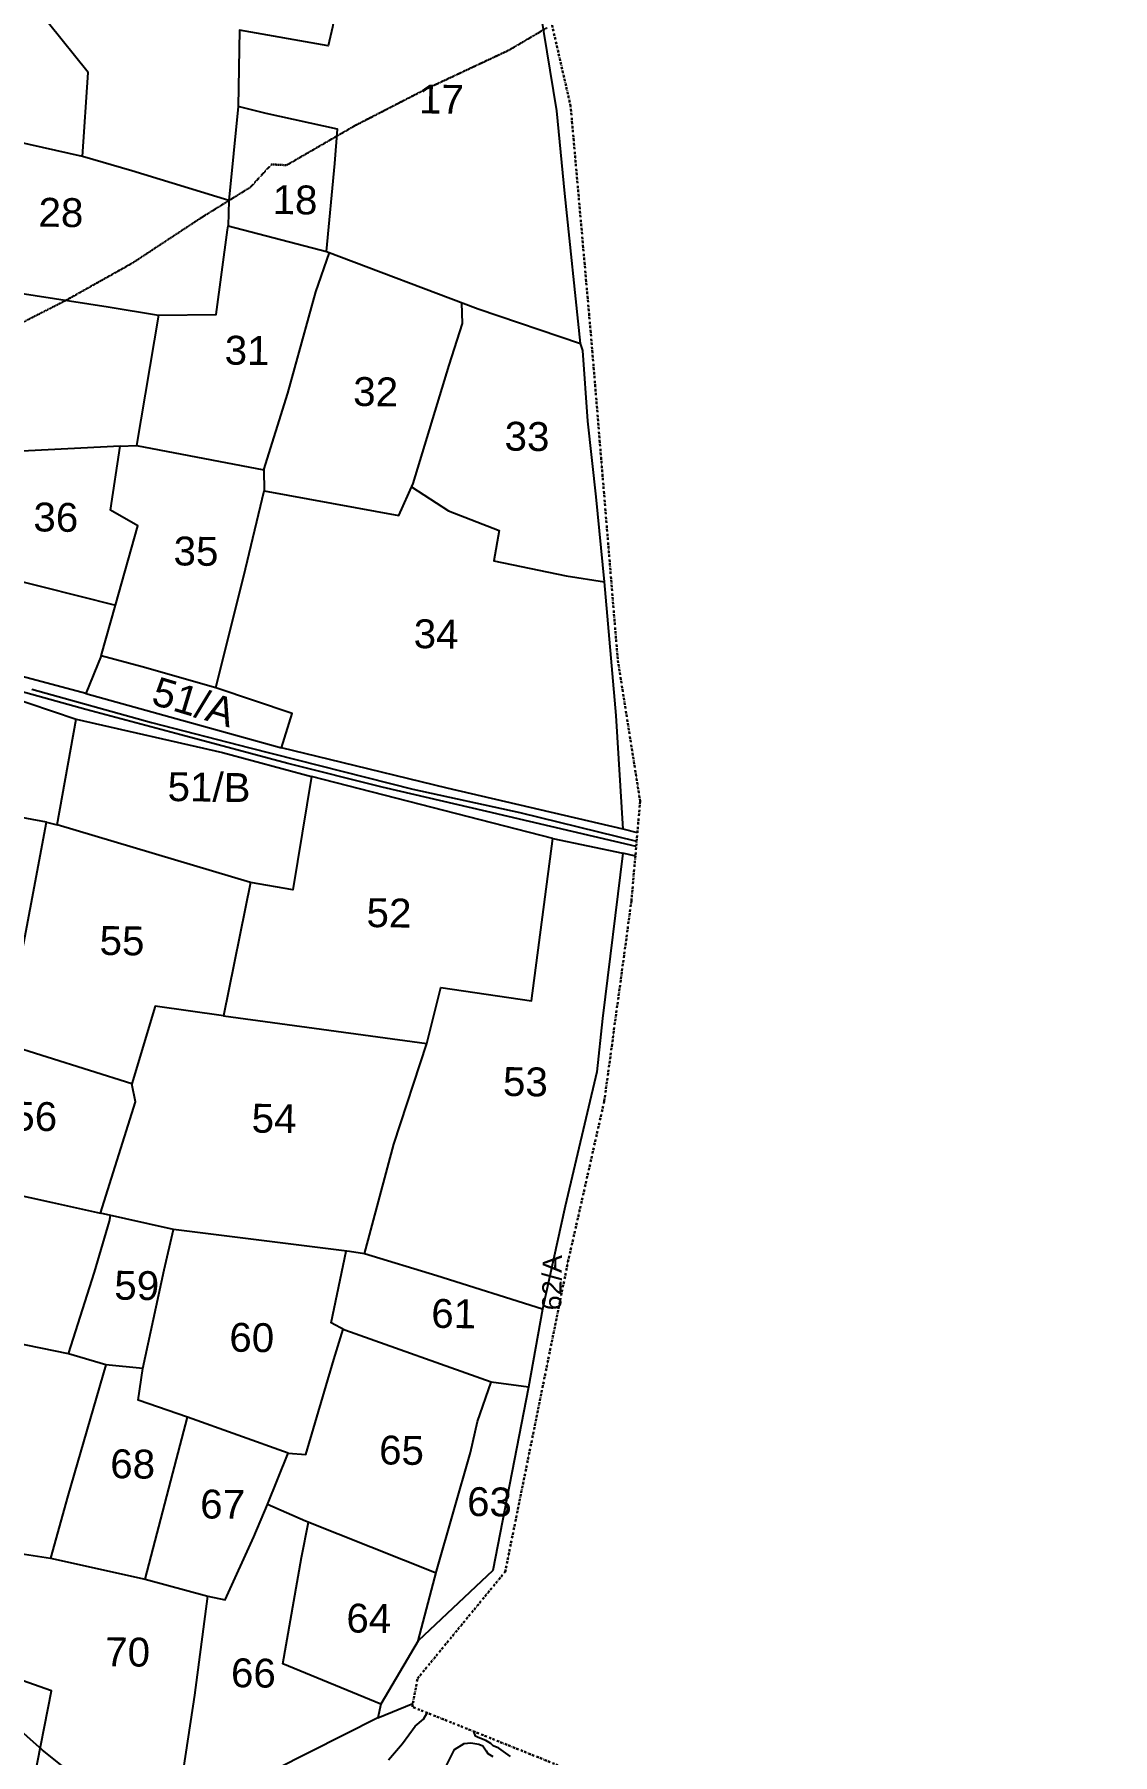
# Model space of a CAD drawing. Header units: inches. Extents: x 304037 to 460575, y 1453943 to 1639883.
# Drawn here: x 342365 to 343288, y 1598892 to 1600364 of the extents above; entities that cross this region are included whole.
import ezdxf

# ---------------------------------------------------------------- set-up
doc = ezdxf.new("R2010")
doc.units = ezdxf.units.IN
doc.header["$MEASUREMENT"] = 0
for name, pattern in [('ACAD_ISO02W100', [15, 12, -3]), ('ACAD_ISO07W100', [3, 0, -3]), ('BORDER', [1.75, 0.5, -0.25, 0.5, -0.25, 0, -0.25])]:
    doc.linetypes.add(name, pattern=pattern)
for name, color, linetype in [('CARTTRACK', 30, 'ACAD_ISO02W100'), ('NALA', 4, 'Continuous'), ('SURVEY_BND', 7, 'Continuous'), ('SURVEY_NO', 7, 'Continuous'), ('VILLAGE_AREA', 1, 'Continuous')]:
    doc.layers.add(name, color=color, linetype=linetype)
for name, color, linetype, lineweight in [('FOOTPATH', 150, 'ACAD_ISO07W100', 30), ('ROAD', 1, 'Continuous', 25), ('VILL_BOUNDARY', 6, 'BORDER', 30)]:
    doc.layers.add(name, color=color, linetype=linetype, lineweight=lineweight)
doc.styles.get("Standard").update_dxf_attribs({"font": 'arial.ttf'})

# ---------------------------------------------------------------- blocks, each defined once
blk = doc.blocks.new('KANUPURUPALLE')
at = {"layer": 'CARTTRACK'}
blk.add_lwpolyline([(-447.89, 584.89), (-455.89, 591.07), (-466.88, 600.56), (-477.77, 608.25), (-484.87, 615.53), (-493.7, 623.99), (-502.9, 633.77), (-508.69, 638.17), (-515.2, 644.81), (-526.2, 660.68), (-535.59, 677.85), (-541.3, 692.8), (-548.7, 712.46), (-554.49, 721.25), (-559.41, 731.01), (-565.41, 748.58), (-568.4, 761.81), (-567.31, 777.88), (-562.5, 797.81), (-555.8, 817.47), (-551.9, 832.71)], dxfattribs=at)
at = {"layer": 'FOOTPATH', "ltscale": 0.001}
blk.add_lwpolyline([(-581.88, 842.83), (-577.99, 845.47), (-569.57, 850.52), (-563.33, 853.7), (-553.67, 857.43), (-547.94, 859.31), (-535.71, 861.97), (-530.28, 862.97), (-526.73, 863.62), (-522.21, 865.65), (-505.26, 869.43), (-497.05, 870.96), (-477.82, 879.24), (-464.47, 887.51), (-455.12, 892.42), (-441.35, 900.39), (-427.22, 909.98), (-417.06, 916.47), (-412.73, 921.28), (-409.6, 921.16), (-395.66, 929.48), (-380.99, 937.29), (-363.74, 945.67), (-355.8, 950.48)], dxfattribs=at)
at = {"layer": 'NALA'}
for points in [[(-383.95, 590.05), (-381.03, 593.45), (-378.47, 597.11), (-376.77, 598.57), (-376.03, 599.92)], [(-371.87, 589.03), (-370.26, 592.37), (-368.21, 593.63), (-366.89, 593.77), (-365.16, 593.54), (-364.37, 593.19), (-363.64, 592.19), (-363.28, 591.66), (-362.26, 591.05)], [(-358.56, 591.09), (-361.05, 592.75), (-362.19, 593.26), (-362.72, 593.68), (-363.74, 594.29), (-364.65, 594.66), (-365.51, 594.96), (-365.93, 595.21), (-366.24, 596.15)]]:
    blk.add_lwpolyline(points, dxfattribs=at)
at = {"layer": 'ROAD'}
for points in [[(-461.07, 811.55), (-436.07, 804.97), (-415.61, 799.93), (-381.57, 791.8), (-359.28, 787.25), (-334.93, 781.67)], [(-335.02, 780.53), (-366.15, 787.43), (-387.97, 792.14), (-407.67, 796.84), (-429.98, 802.47), (-449.77, 807.46), (-473.67, 813.76)]]:
    blk.add_lwpolyline(points, dxfattribs=at)
at = {"layer": 'SURVEY_BND'}
for points in [[(-452.05, 922.37), (-480.51, 928.39), (-490.36, 930.05), (-497.86, 932.37), (-496.74, 936.72), (-510.76, 946), (-510.23, 953.67), (-504.16, 951.57), (-497.18, 965.15), (-489.68, 980.53), (-486.62, 991.26)], [(-396.02, 978.5), (-400.45, 949.97), (-401.3, 946.05), (-419.77, 949.06), (-419.85, 933.22), (-421.5, 913.63), (-441.72, 919.58), (-452.05, 922.37), (-451.09, 939.88), (-459.49, 950.01), (-453.41, 980.26), (-452.18, 987.23)], [(-401.03, 903.32), (-369.37, 891.84), (-348, 884.93), (-351.65, 916.04), (-353.57, 933.25), (-357.28, 953.85), (-359.68, 969.03), (-360.49, 973.04)], [(-421.5, 913.63), (-421.6, 908.42), (-401.03, 903.32), (-399.58, 921.67), (-399.11, 928.79), (-413.98, 931.83), (-419.85, 933.22)], [(-480.79, 896.08), (-446.31, 891.25), (-435.78, 889.65), (-423.79, 889.94), (-421.67, 907.55), (-421.6, 908.42)], [(-435.78, 889.65), (-439.98, 862.5), (-413.44, 857.79), (-408.69, 873.78), (-403.15, 894.9), (-400.46, 903.12)], [(-413.44, 857.79), (-413.33, 853.4), (-385.28, 848.7), (-382.42, 855.35), (-375.27, 880.06), (-372.56, 888.75), (-372.77, 893.08)], [(-382.72, 854.64), (-374.97, 849.8), (-364.39, 845.8), (-365.38, 839.51), (-350.32, 836.62), (-342.36, 835.44), (-344.33, 853.1), (-346.26, 868.79), (-347.48, 883.46), (-348, 884.93)], [(-443.36, 862.33), (-469.28, 860.66), (-471.08, 858.18), (-471.64, 849.7), (-478.52, 850.54), (-480.55, 848.86), (-482.6, 838.43), (-443.89, 829.22)], [(-422.8, 812.32), (-438.2, 816.51), (-446.74, 818.65), (-443.89, 829.22), (-439.53, 845.8), (-445.22, 849), (-443.36, 862.33), (-439.98, 862.5)], [(-337.75, 784.09), (-374.48, 792.14), (-399.03, 797.74), (-409, 800.05), (-406.86, 807.24), (-422.8, 812.32), (-417.02, 837.15), (-413.33, 853.4)], [(-446.74, 818.65), (-449.81, 810.78), (-472.55, 816.53), (-491.86, 821.79), (-489.82, 839.27), (-482.6, 838.43)], [(-334.81, 783.38), (-337.75, 784.09), (-339.51, 807.71), (-342.36, 835.44)], [(-457.65, 783.94), (-470.04, 786.03), (-480.68, 786.35), (-482.4, 780.88), (-488.67, 781.88), (-489.87, 782.06), (-494.69, 774.55), (-494.1, 765.78), (-497.05, 759.93), (-506.34, 761.28), (-512.76, 763.64), (-509.72, 773.77), (-510.14, 779.67), (-506.84, 797.44), (-500.17, 797.53), (-496.29, 803.6), (-475.08, 800.24), (-471.62, 811.8), (-451.74, 805.44)], [(-449.81, 810.78), (-409, 800.05)], [(-415.06, 771.96), (-455.4, 783.44), (-451.74, 805.44), (-421.23, 798.9), (-402.71, 794.18)], [(-352.33, 781.99), (-402.71, 794.18), (-406.25, 770.57), (-415.06, 771.96), (-420.34, 744.2), (-377.97, 739.03)], [(-420.34, 744.2), (-434.55, 746.01), (-439.17, 729.8), (-465.71, 737.74), (-460.77, 765.8), (-457.65, 783.94), (-455.4, 783.44)], [(-335.16, 778.55), (-337.78, 779.11), (-341.52, 744.7), (-342.54, 733.6), (-348.76, 705.57), (-353.19, 684.14), (-375.24, 690.77), (-390.31, 695.11), (-384.52, 718.02), (-377.97, 739.03), (-375.24, 750.66), (-356.34, 748.19), (-352.33, 781.99), (-337.78, 779.11)], [(-390.31, 695.11), (-393.47, 695.56), (-430.1, 699.63), (-445.31, 702.86), (-438.36, 726.06), (-439.17, 729.8)], [(-451.56, 673.49), (-483.54, 679.61), (-505.12, 684.1), (-507.58, 687.1), (-504.25, 713.84), (-482.53, 710.52), (-455.3, 704.89), (-445.31, 702.86)], [(-436.08, 670.69), (-443.76, 671.33), (-451.56, 673.49), (-446.39, 690.54), (-443.46, 701.22), (-443.21, 702.41)], [(-405.66, 653.49), (-426.7, 660.7), (-436.99, 664.07), (-436.08, 670.69), (-431.9, 691.24), (-430.1, 699.63)], [(-353.19, 684.14), (-355.86, 667.89), (-363.66, 668.8), (-394.18, 679.22), (-397.09, 680.67), (-394.13, 695.64)], [(-374.57, 628.93), (-401.83, 639.42), (-409.8, 642.73), (-405.66, 653.49), (-401.94, 653.28), (-396.44, 673.1), (-394.58, 679.42)], [(-443.76, 671.33), (-451.35, 644), (-454.76, 631.02)], [(-355.86, 667.89), (-362.78, 629.66), (-378.1, 614.87), (-374.45, 629.41), (-367.72, 654.11), (-366.41, 660.6), (-363.66, 668.8)], [(-435.01, 626.88), (-429.98, 647.39), (-426.7, 660.7)], [(-386.25, 598.7), (-407.38, 587.73), (-421.21, 581.19), (-427.34, 581.47), (-424.34, 602.9), (-421.96, 623.56), (-418.35, 622.82), (-412.55, 635.98), (-409.8, 642.73)], [(-378.1, 614.87), (-385.69, 601.6), (-406.18, 609.71), (-402.61, 631.85), (-401.2, 639.18)], [(-427.34, 581.47), (-458.13, 579.04), (-457.61, 584.64), (-454.18, 603.45), (-478.35, 611.57), (-473.74, 633.67), (-454.76, 631.02), (-435.01, 626.88), (-421.96, 623.56)], [(-385.69, 601.6), (-386.25, 598.7), (-379, 601.78)]]:
    blk.add_lwpolyline(points, dxfattribs=at)
at = {"layer": 'VILL_BOUNDARY'}
blk.add_lwpolyline([(-214.46, 563.01), (-239.36, 563.91), (-253.21, 562.56), (-280.07, 568.8), (-324.15, 580.61), (-333.78, 583.64), (-379.12, 601.11), (-378.11, 607.02), (-360.2, 629.45), (-348.02, 694.03), (-340.92, 727.56), (-337.71, 753.88), (-335.85, 769.23), (-334.32, 789.95), (-339.39, 819.47), (-345.65, 884.69), (-350.72, 934.25), (-354.94, 951.52)], dxfattribs=at)
blk.add_lwpolyline([(-214.46, 563.01), (-239.36, 563.91), (-253.21, 562.56), (-280.07, 568.8), (-324.15, 580.61), (-333.78, 583.64), (-379.12, 601.11), (-378.11, 607.02), (-360.2, 629.45), (-348.02, 694.03), (-340.92, 727.56), (-337.71, 753.88), (-335.85, 769.23), (-334.32, 789.95), (-339.39, 819.47), (-345.65, 884.69), (-350.72, 934.25), (-354.94, 951.52)], dxfattribs=at)
at = {"layer": 'SURVEY_NO'}
for s, p in [('17', (-382.26, 932.31)), ('18', (-412.4, 910.99)), ('28', (-461.02, 907.7)), ('31', (-421.93, 879.56)), ('32', (-395.1, 871.33)), ('33', (-363.51, 862.47)), ('36', (-461.22, 844.35)), ('35', (-431.99, 837.68)), ('34', (-381.85, 821.16)), ('51/B', (-432.57, 788.68)), ('52', (-390.87, 763.05)), ('55', (-446.27, 756.52)), ('53', (-362.03, 728.34)), ('56', (-463.92, 719.76)), ('54', (-414.17, 720.01)), ('59', (-442.24, 684.91)), ('61', (-376.28, 679.95)), ('60', (-418.19, 674.42)), ('65', (-386.74, 651.41)), ('68', (-442.58, 647.8)), ('67', (-423.78, 639.68)), ('63', (-368.31, 640.94)), ('64', (-393.07, 616.39)), ('70', (-443.1, 608.71)), ('66', (-416.9, 604.7))]:
    blk.add_text(s, height=6, dxfattribs=at).set_placement(p)
for s, height, rotation, p in [('51/A', 6, 344.0718, (-436.47, 808.83)), ('62/A', 4, 90, (-349.29, 683.93))]:
    blk.add_text(s, height=height, rotation=rotation, dxfattribs=at).set_placement(p)

msp = doc.modelspace()

# ---------------------------------------------------------------- block references
at = {"layer": 'VILLAGE_AREA', "xscale": 4.11690545397391, "yscale": 4.116905454022344, "zscale": 4.116905453970031, "rotation": 359.2242586303323}
msp.add_blockref('KANUPURUPALLE', (344216, 1596437.2), dxfattribs=at)

doc.saveas('drawing.dxf')
